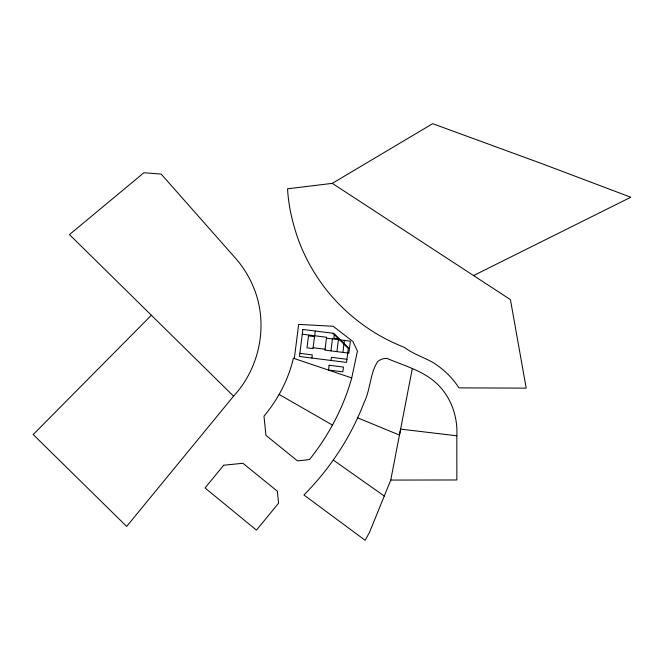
<?xml version="1.0" encoding="UTF-8"?>
<svg xmlns="http://www.w3.org/2000/svg" width="664" height="664" viewBox="0 0 664 664"><rect width="100%" height="100%" fill="white"/><g stroke="black" fill="none" stroke-linecap="round" stroke-linejoin="round"><path stroke-width="1" d="M294.335 358.552L298.651 324.389L333.187 326.273L352.883 341.487L357.439 351.09L351.721 377.924C343.495 407.654 328.68 435.484 309.49 459.563L297.497 460.907L265.94 435.36L263.981 416.145C278.008 399.404 288.417 379.551 293.397 358.236L351.721 377.924M311.881 358.037L312.279 354.908L299.854 353.331M315.3 331.029L312.968 348.6L306.984 347.845L308.503 335.876L314.487 336.631M330.929 350.874L332.44 338.906M331.037 360.452L331.427 357.323L346.94 359.29M334.299 334.614L333.851 338.175L338.507 338.764M336.914 351.629L338.424 339.661M342.898 352.385L344.408 340.416M412.286 368.711L390.764 480.072L369.599 532.146L365.183 540.322L303.921 494.979C330.099 468.659 350.999 436.895 364.245 402.127C370.578 389.361 369.881 373.591 377.608 361.689C380.215 359.398 383.601 358.162 387.07 358.452C404.808 366.005 424.993 371.143 438.829 385.577C451.62 398.856 457.836 417.498 456.832 435.791L456.857 479.972L390.764 480.072M233.554 396.167C260.437 367.184 268.862 322.729 253.1 286.275A102.073 102.073 0 0 0 235.463 258.188L161.161 174.076L143.889 172.748L69.471 234.591L233.554 396.167L126.658 526.428L33.2 434.538L151.367 315.234M332.274 183.364L510.425 299.622L526.203 388.133L458.957 387.867C452.093 377.351 442.888 368.437 432.098 361.996C422.794 356.983 412.693 353.688 404.152 347.255C375.359 336.142 349.687 317.5 329.759 293.978A185.14 185.14 0 0 1 298.775 240.916C292.766 224.15 288.508 206.637 287.562 188.817L332.274 183.364L432.662 123.678L541.816 163.626L630.8 197.241L473.548 275.56M456.832 435.791L400.608 429.127L399.471 435.069L357.73 417.888M302.278 334.183L326.572 337.254L324.945 350.119L348.882 353.148L350.393 341.171L326.456 338.15M313.084 347.712L325.053 349.222M279.087 394.433L332.465 425.076M333.262 460.044L384.273 496.041M332.93 333.253L348.318 348.442M302.875 329.452L299.456 356.46L346.55 362.419L348.401 347.762L333.818 333.369L302.875 329.452M329.112 365.241L328.506 370.022L342.865 371.84L343.471 367.051L329.112 365.241M223.685 465.232L205.035 487.957L256.453 530.138L278.581 503.188L277.353 491.194L242.891 463.273L223.685 465.232"/></g></svg>
